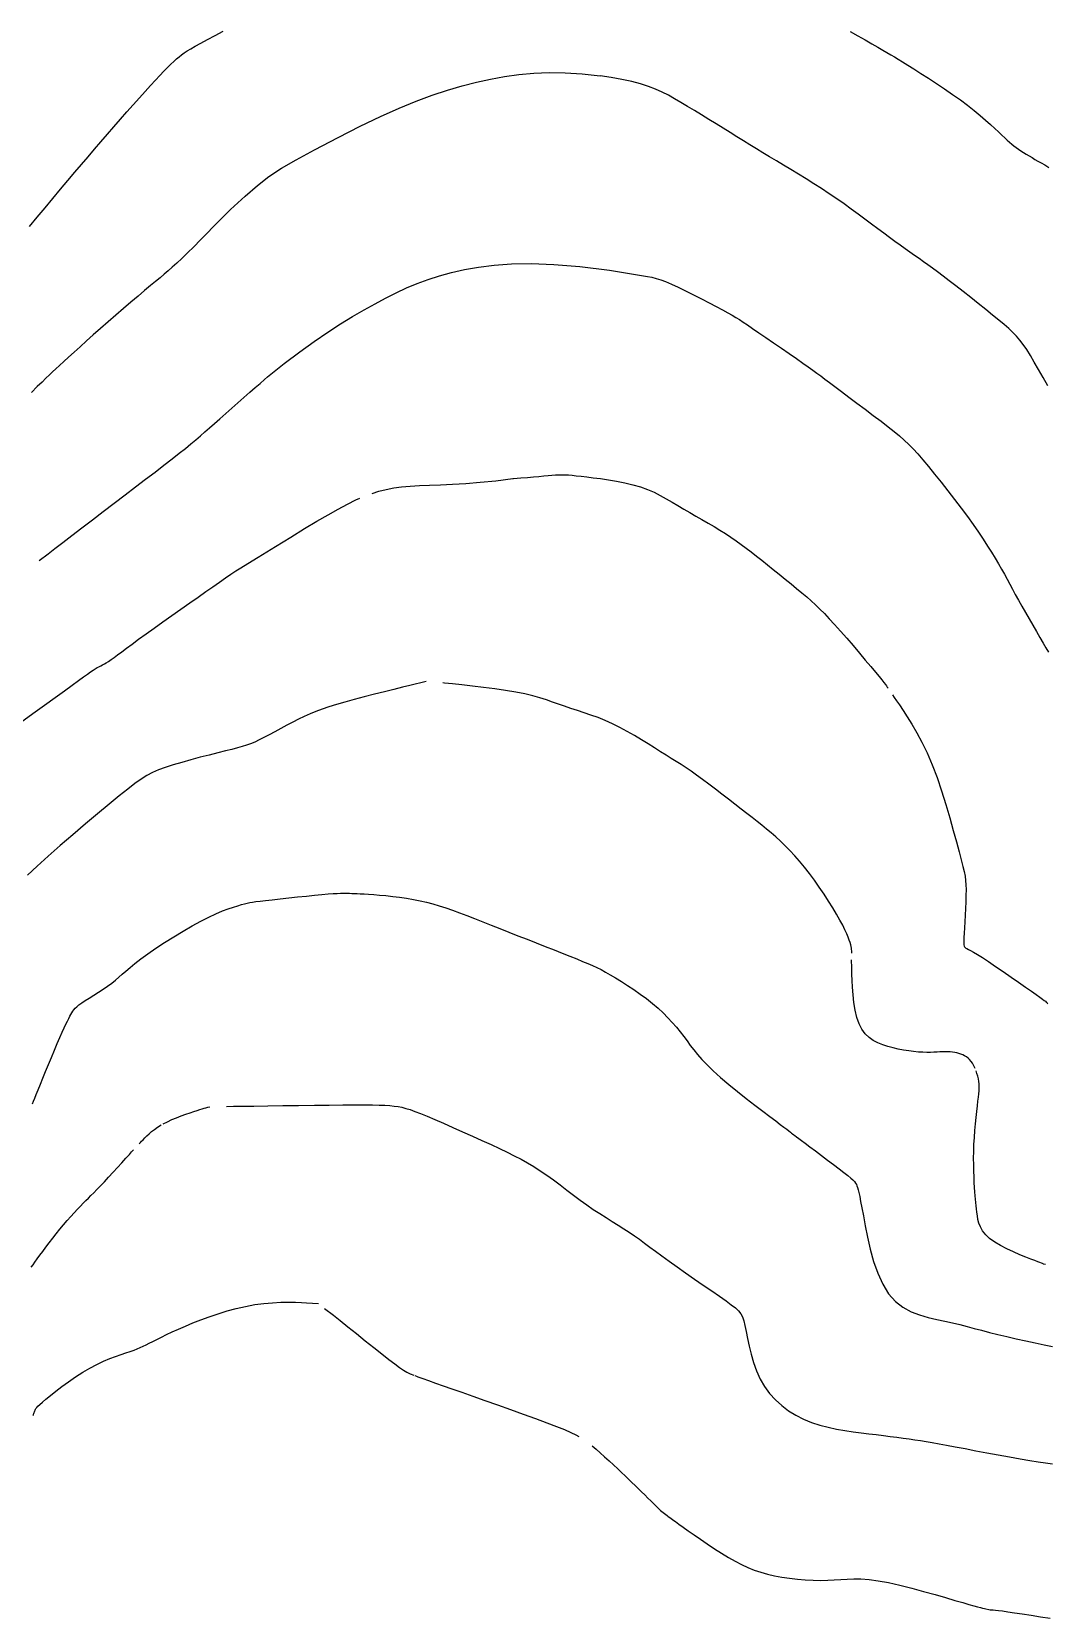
# Model space of a CAD drawing. Header units: millimetres. Extents: x 2235526 to 2245569, y 371981 to 382303.
# Drawn here: x 2243417.1 to 2243688.8, y 381019.8 to 381444.5 of the extents above; entities that cross this region are included whole.
import ezdxf

# ---------------------------------------------------------------- set-up
doc = ezdxf.new("R2010")
doc.units = ezdxf.units.MM
doc.linetypes.add('CONTI', pattern=[0])
for name, color, linetype, transparency in [('177', 10, 'CONTI', 0.7), ('179', 10, 'CONTI', 0.7), ('181', 10, 'CONTI', 0.7), ('183', 10, 'CONTI', 0.7), ('185', 10, 'CONTI', 0.7), ('187', 10, 'CONTI', 0.7), ('189', 10, 'CONTI', 0.7), ('191', 10, 'CONTI', 0.7)]:
    doc.layers.add(name, color=color, linetype=linetype, transparency=transparency)

msp = doc.modelspace()

# ---------------------------------------------------------------- linework, layer by layer
at = {"layer": '177', "elevation": 177}
for points in [[(2243416.51, 381392.31), (2243418.57, 381394.81), (2243420.68, 381397.35), (2243422.77, 381399.86), (2243424.82, 381402.3), (2243426.76, 381404.62), (2243428.63, 381406.83), (2243430.43, 381408.95), (2243432.17, 381411.01), (2243433.9, 381413.03), (2243435.61, 381415.02), (2243437.33, 381417.01), (2243439.07, 381419.02), (2243440.82, 381421.02), (2243442.56, 381422.99), (2243444.25, 381424.9), (2243445.89, 381426.72), (2243447.44, 381428.44), (2243448.88, 381430.02), (2243450.19, 381431.45), (2243451.39, 381432.73), (2243452.47, 381433.86), (2243453.45, 381434.86), (2243454.33, 381435.74), (2243455.13, 381436.51), (2243455.85, 381437.18), (2243456.51, 381437.76), (2243457.16, 381438.29), (2243457.86, 381438.8), (2243458.66, 381439.33), (2243459.63, 381439.91), (2243460.82, 381440.59), (2243462.29, 381441.4), (2243464.08, 381442.36), (2243466.13, 381443.44), (2243468.35, 381444.6)], [(2243636.08, 381444.52), (2243638.09, 381443.37), (2243640.04, 381442.26), (2243641.84, 381441.23), (2243643.43, 381440.32), (2243644.76, 381439.55), (2243645.89, 381438.9), (2243646.9, 381438.3), (2243647.88, 381437.71), (2243648.91, 381437.09), (2243650.06, 381436.37), (2243651.43, 381435.52), (2243653.08, 381434.49), (2243654.95, 381433.31), (2243656.99, 381432.01), (2243659.13, 381430.61), (2243661.31, 381429.16), (2243663.46, 381427.68), (2243665.52, 381426.21), (2243667.44, 381424.77), (2243669.2, 381423.38), (2243670.81, 381422.06), (2243672.27, 381420.81), (2243673.58, 381419.65), (2243674.74, 381418.58), (2243675.76, 381417.63), (2243676.64, 381416.8), (2243677.41, 381416.08), (2243678.08, 381415.44), (2243678.7, 381414.88), (2243679.27, 381414.37), (2243679.84, 381413.9), (2243680.43, 381413.44), (2243681.05, 381412.99), (2243681.72, 381412.54), (2243682.42, 381412.09), (2243683.15, 381411.65), (2243683.91, 381411.2), (2243684.69, 381410.75), (2243685.48, 381410.3), (2243686.29, 381409.85), (2243687.15, 381409.36), (2243688.1, 381408.8), (2243689.19, 381408.13)]]:
    msp.add_lwpolyline(points, dxfattribs=at)
at = {"layer": '179'}
for points in [[(2243499.07, 381416.15), (2243504.97, 381419.15), (2243510.37, 381421.74), (2243515.35, 381423.96), (2243519.96, 381425.86), (2243524.26, 381427.47), (2243528.34, 381428.83), (2243532.25, 381429.98), (2243536.05, 381430.95), (2243539.82, 381431.78), (2243543.6, 381432.47), (2243547.44, 381432.99), (2243551.39, 381433.34), (2243555.49, 381433.5), (2243559.79, 381433.45), (2243564.35, 381433.18), (2243569.2, 381432.68)], [(2243465.5, 381392.17), (2243470.31, 381396.83), (2243474.16, 381400.45), (2243477.45, 381403.31), (2243480.55, 381405.7), (2243483.87, 381407.9), (2243487.8, 381410.19), (2243492.74, 381412.85), (2243499.07, 381416.15)]]:
    msp.add_lwpolyline(points, dxfattribs=at)
at = {"layer": '179', "elevation": 179}
for points in [[(2243688.96, 381349.65), (2243687.66, 381351.91), (2243686.45, 381354.04), (2243685.31, 381356.02), (2243684.25, 381357.82), (2243683.27, 381359.4), (2243682.36, 381360.76), (2243681.46, 381361.94), (2243680.55, 381362.99), (2243679.58, 381363.99), (2243678.5, 381364.99), (2243677.26, 381366.05), (2243675.82, 381367.25), (2243674.15, 381368.6), (2243672.3, 381370.1), (2243670.33, 381371.68), (2243668.31, 381373.29), (2243666.29, 381374.89), (2243664.35, 381376.41), (2243662.53, 381377.81), (2243660.9, 381379.06), (2243659.44, 381380.16), (2243658.1, 381381.15), (2243656.85, 381382.05), (2243655.65, 381382.91), (2243654.48, 381383.74), (2243653.29, 381384.58), (2243652.05, 381385.46), (2243650.76, 381386.37), (2243649.42, 381387.34), (2243648.01, 381388.35), (2243646.54, 381389.42), (2243645.01, 381390.54), (2243643.41, 381391.72), (2243641.73, 381392.97), (2243639.99, 381394.27), (2243638.19, 381395.61), (2243636.33, 381396.98), (2243634.42, 381398.36), (2243632.46, 381399.74), (2243630.45, 381401.11), (2243628.41, 381402.46), (2243626.35, 381403.78), (2243624.28, 381405.07), (2243622.22, 381406.33), (2243620.19, 381407.56), (2243618.22, 381408.75), (2243616.3, 381409.89), (2243614.47, 381411), (2243612.69, 381412.08), (2243610.95, 381413.14), (2243609.23, 381414.19), (2243607.5, 381415.26), (2243605.75, 381416.34), (2243603.94, 381417.46), (2243602.08, 381418.62), (2243600.16, 381419.8), (2243598.23, 381421), (2243596.29, 381422.19), (2243594.39, 381423.36), (2243592.53, 381424.48), (2243590.75, 381425.54), (2243589.06, 381426.53), (2243587.41, 381427.44), (2243585.74, 381428.29), (2243583.99, 381429.07), (2243582.09, 381429.8), (2243579.99, 381430.47), (2243577.63, 381431.1), (2243574.96, 381431.68), (2243572.08, 381432.22), (2243569.2, 381432.68)], [(2243465.5, 381392.17), (2243464.08, 381390.63), (2243462.26, 381388.73), (2243460.47, 381386.91), (2243458.77, 381385.24), (2243457.22, 381383.75), (2243455.87, 381382.49), (2243454.69, 381381.41), (2243453.59, 381380.45), (2243452.53, 381379.54), (2243451.43, 381378.62), (2243450.23, 381377.63), (2243448.87, 381376.5), (2243447.29, 381375.18), (2243445.53, 381373.69), (2243443.63, 381372.08), (2243441.63, 381370.37), (2243439.58, 381368.61), (2243437.53, 381366.82), (2243435.51, 381365.06), (2243433.57, 381363.34), (2243431.73, 381361.7), (2243430.01, 381360.14), (2243428.41, 381358.68), (2243426.94, 381357.35), (2243425.64, 381356.15), (2243424.5, 381355.1), (2243423.54, 381354.2), (2243422.67, 381353.39), (2243421.82, 381352.59), (2243420.91, 381351.72), (2243419.86, 381350.7), (2243418.58, 381349.46), (2243416.99, 381347.92)]]:
    msp.add_lwpolyline(points, dxfattribs=at)
at = {"layer": '181'}
msp.add_lwpolyline([(2243480.13, 381352.09), (2243484.62, 381355.62), (2243488.79, 381358.77), (2243492.67, 381361.56), (2243496.3, 381364.04), (2243499.71, 381366.25), (2243502.93, 381368.24), (2243505.99, 381370.02), (2243508.93, 381371.66), (2243511.77, 381373.17), (2243514.57, 381374.58), (2243517.37, 381375.88), (2243520.21, 381377.07), (2243523.13, 381378.15), (2243526.19, 381379.13), (2243529.43, 381380.01), (2243532.89, 381380.79), (2243536.63, 381381.47), (2243540.77, 381382), (2243545.42, 381382.32), (2243550.71, 381382.4), (2243556.76, 381382.17), (2243563.71, 381381.59), (2243571.66, 381380.6), (2243580.75, 381379.16)], dxfattribs=at)
at = {"layer": '181', "elevation": 181}
for points in [[(2243580.75, 381379.16), (2243581.85, 381378.97), (2243583.03, 381378.73), (2243584.17, 381378.44), (2243585.36, 381378.06), (2243586.68, 381377.56), (2243588.21, 381376.91), (2243590, 381376.08), (2243591.99, 381375.12), (2243594.1, 381374.07), (2243596.24, 381372.98), (2243598.31, 381371.91), (2243600.24, 381370.89), (2243601.92, 381369.99), (2243603.31, 381369.24), (2243604.46, 381368.59), (2243605.47, 381367.99), (2243606.43, 381367.39), (2243607.44, 381366.73), (2243608.58, 381365.96), (2243609.95, 381365.02), (2243611.62, 381363.87), (2243613.52, 381362.57), (2243615.57, 381361.16), (2243617.66, 381359.72), (2243619.72, 381358.29), (2243621.65, 381356.95), (2243623.37, 381355.75), (2243624.8, 381354.74), (2243626.02, 381353.87), (2243627.11, 381353.08), (2243628.16, 381352.31), (2243629.26, 381351.49), (2243630.49, 381350.56), (2243631.96, 381349.47), (2243633.72, 381348.15), (2243635.71, 381346.67), (2243637.85, 381345.07), (2243640.05, 381343.42), (2243642.23, 381341.77), (2243644.3, 381340.19), (2243646.19, 381338.73), (2243647.81, 381337.43), (2243649.23, 381336.25), (2243650.51, 381335.13), (2243651.7, 381333.99), (2243652.88, 381332.78), (2243654.11, 381331.43), (2243655.47, 381329.87), (2243656.98, 381328.06), (2243658.64, 381326.04), (2243660.39, 381323.86), (2243662.19, 381321.58), (2243663.99, 381319.25), (2243665.74, 381316.93), (2243667.41, 381314.68), (2243668.94, 381312.53), (2243670.35, 381310.51), (2243671.64, 381308.6), (2243672.81, 381306.8), (2243673.89, 381305.11), (2243674.86, 381303.51), (2243675.75, 381302.02), (2243676.56, 381300.61), (2243677.31, 381299.26), (2243678.03, 381297.94), (2243678.74, 381296.62), (2243679.46, 381295.27), (2243680.23, 381293.86), (2243681.05, 381292.35), (2243681.95, 381290.74), (2243682.91, 381289.04), (2243683.91, 381287.31), (2243684.9, 381285.58), (2243685.88, 381283.89), (2243686.8, 381282.3), (2243687.65, 381280.84), (2243688.4, 381279.55), (2243689.06, 381278.42)], [(2243419.12, 381302.93), (2243421.45, 381304.73), (2243423.24, 381306.11), (2243425.4, 381307.76), (2243427.84, 381309.64), (2243430.51, 381311.68), (2243433.33, 381313.84), (2243436.24, 381316.06), (2243439.16, 381318.3), (2243442.05, 381320.49), (2243444.85, 381322.62), (2243447.54, 381324.67), (2243450.09, 381326.61), (2243452.46, 381328.43), (2243454.63, 381330.1), (2243456.55, 381331.61), (2243458.23, 381332.94), (2243459.69, 381334.13), (2243461.01, 381335.23), (2243462.23, 381336.27), (2243463.43, 381337.32), (2243464.66, 381338.41), (2243465.97, 381339.58), (2243467.43, 381340.88), (2243468.99, 381342.27), (2243470.61, 381343.71), (2243472.26, 381345.16), (2243473.88, 381346.59), (2243475.44, 381347.94), (2243476.88, 381349.19), (2243478.19, 381350.31), (2243479.37, 381351.35), (2243480.13, 381352.09)]]:
    msp.add_lwpolyline(points, dxfattribs=at)
at = {"layer": '183'}
for points in [[(2243508.15, 381320.89), (2243509.93, 381321.46), (2243511.9, 381321.96), (2243513.93, 381322.35), (2243516.05, 381322.64), (2243518.33, 381322.85), (2243520.8, 381322.99), (2243523.5, 381323.1), (2243526.46, 381323.21), (2243529.69, 381323.35), (2243533.21, 381323.55), (2243537.06, 381323.85), (2243541.26, 381324.29), (2243545.82, 381324.88)], [(2243472.62, 381300.72), (2243477.7, 381303.86), (2243482.27, 381306.68), (2243486.38, 381309.21), (2243490.08, 381311.46), (2243493.4, 381313.44), (2243496.4, 381315.18), (2243499.1, 381316.7), (2243501.57, 381318), (2243503.84, 381319.12), (2243504.89, 381319.58)]]:
    msp.add_lwpolyline(points, dxfattribs=at)
at = {"layer": '183', "elevation": 183}
for points in [[(2243545.82, 381324.88), (2243546, 381324.89), (2243547.96, 381325.01), (2243549.76, 381325.16), (2243551.37, 381325.31), (2243552.8, 381325.45), (2243554.07, 381325.58), (2243555.21, 381325.69), (2243556.24, 381325.78), (2243557.18, 381325.84), (2243558.06, 381325.88), (2243558.91, 381325.89), (2243559.76, 381325.87), (2243560.66, 381325.82), (2243561.65, 381325.74), (2243562.77, 381325.63), (2243564.06, 381325.48), (2243565.58, 381325.3), (2243567.33, 381325.09), (2243569.28, 381324.83), (2243571.37, 381324.52), (2243573.54, 381324.16), (2243575.73, 381323.72), (2243577.88, 381323.22), (2243579.92, 381322.62), (2243581.82, 381321.94), (2243583.59, 381321.18), (2243585.26, 381320.35), (2243586.85, 381319.47), (2243588.41, 381318.56), (2243589.95, 381317.62), (2243591.51, 381316.68), (2243593.11, 381315.73), (2243594.75, 381314.79), (2243596.39, 381313.86), (2243598.03, 381312.92), (2243599.64, 381311.99), (2243601.21, 381311.05), (2243602.72, 381310.12), (2243604.16, 381309.18), (2243605.54, 381308.23), (2243606.88, 381307.25), (2243608.22, 381306.25), (2243609.57, 381305.21), (2243610.95, 381304.12), (2243612.4, 381302.98), (2243613.91, 381301.77), (2243615.48, 381300.52), (2243617.08, 381299.24), (2243618.67, 381297.96), (2243620.22, 381296.69), (2243621.72, 381295.46), (2243623.12, 381294.3), (2243624.41, 381293.2), (2243625.62, 381292.13), (2243626.79, 381291.06), (2243627.96, 381289.93), (2243629.17, 381288.71), (2243630.47, 381287.35), (2243631.89, 381285.8), (2243633.45, 381284.03), (2243635.12, 381282.12), (2243636.83, 381280.13), (2243638.51, 381278.15), (2243640.1, 381276.26), (2243641.55, 381274.53), (2243642.79, 381273.04), (2243643.76, 381271.85), (2243644.51, 381270.94), (2243645.06, 381270.25), (2243645.46, 381269.74), (2243645.75, 381269.35), (2243645.97, 381269.05), (2243646.17, 381268.77), (2243646.17, 381268.75)], [(2243414.12, 381259.52), (2243417.4, 381261.97), (2243420.5, 381264.24), (2243423.34, 381266.29), (2243425.82, 381268.08), (2243427.89, 381269.57), (2243429.57, 381270.78), (2243430.91, 381271.76), (2243431.98, 381272.53), (2243432.83, 381273.13), (2243433.52, 381273.59), (2243434.09, 381273.96), (2243434.61, 381274.25), (2243435.09, 381274.5), (2243435.55, 381274.74), (2243436.02, 381274.97), (2243436.52, 381275.23), (2243437.05, 381275.54), (2243437.65, 381275.92), (2243438.34, 381276.39), (2243439.14, 381276.96), (2243440.07, 381277.66), (2243441.16, 381278.48), (2243442.44, 381279.44), (2243443.94, 381280.55), (2243445.68, 381281.83), (2243447.67, 381283.26), (2243449.86, 381284.83), (2243452.2, 381286.49), (2243454.6, 381288.19), (2243457.02, 381289.89), (2243459.38, 381291.55), (2243461.61, 381293.13), (2243463.68, 381294.59), (2243465.57, 381295.92), (2243467.31, 381297.14), (2243468.91, 381298.25), (2243470.37, 381299.25), (2243471.73, 381300.15), (2243472.62, 381300.72)], [(2243647.37, 381266.98), (2243647.86, 381266.26), (2243648.47, 381265.36), (2243649.22, 381264.25), (2243650.2, 381262.81), (2243651.32, 381261.09), (2243652.56, 381259.1), (2243653.89, 381256.82), (2243655.25, 381254.26), (2243656.63, 381251.41), (2243657.99, 381248.27), (2243659.28, 381244.87), (2243660.51, 381241.28), (2243661.65, 381237.65), (2243662.7, 381234.07), (2243663.64, 381230.69), (2243664.47, 381227.6), (2243665.18, 381224.94), (2243665.75, 381222.78), (2243666.2, 381221.05), (2243666.53, 381219.64), (2243666.77, 381218.42), (2243666.93, 381217.29), (2243667.01, 381216.13), (2243667.04, 381214.82), (2243667.02, 381213.29), (2243666.97, 381211.59), (2243666.89, 381209.78), (2243666.8, 381207.96), (2243666.7, 381206.2), (2243666.61, 381204.57), (2243666.53, 381203.16), (2243666.48, 381202.03), (2243666.45, 381201.16), (2243666.46, 381200.51), (2243666.49, 381200.04), (2243666.56, 381199.71), (2243666.66, 381199.48), (2243666.81, 381199.32), (2243667, 381199.19), (2243667.27, 381199.04), (2243667.67, 381198.84), (2243668.24, 381198.53), (2243669.03, 381198.09), (2243670.07, 381197.47), (2243671.41, 381196.63), (2243673.06, 381195.55), (2243674.96, 381194.27), (2243677, 381192.88), (2243679.09, 381191.44), (2243681.11, 381190.04), (2243682.97, 381188.74), (2243684.58, 381187.61), (2243685.84, 381186.72), (2243686.8, 381186.05), (2243687.5, 381185.55), (2243687.98, 381185.19), (2243688.29, 381184.94), (2243688.49, 381184.75), (2243688.63, 381184.61), (2243688.74, 381184.45), (2243688.85, 381184.23)]]:
    msp.add_lwpolyline(points, dxfattribs=at)
at = {"layer": '185', "elevation": 185}
for points in [[(2243522.59, 381270.54), (2243518.26, 381269.49), (2243516.32, 381269.01), (2243514.01, 381268.44), (2243511.45, 381267.8), (2243508.75, 381267.11), (2243506.01, 381266.4), (2243503.33, 381265.69), (2243500.84, 381265), (2243498.6, 381264.35), (2243496.61, 381263.72), (2243494.8, 381263.11), (2243493.13, 381262.5), (2243491.55, 381261.86), (2243490.02, 381261.18), (2243488.49, 381260.45), (2243486.91, 381259.65), (2243485.31, 381258.81), (2243483.72, 381257.95), (2243482.15, 381257.1), (2243480.65, 381256.28), (2243479.23, 381255.54), (2243477.93, 381254.88), (2243476.76, 381254.33), (2243475.66, 381253.88), (2243474.57, 381253.48), (2243473.41, 381253.12), (2243472.13, 381252.76), (2243470.66, 381252.38), (2243468.92, 381251.95), (2243466.87, 381251.44), (2243464.59, 381250.86), (2243462.16, 381250.24), (2243459.67, 381249.58), (2243457.22, 381248.9), (2243454.91, 381248.21), (2243452.82, 381247.54), (2243451.01, 381246.87), (2243449.41, 381246.17), (2243447.9, 381245.37), (2243446.36, 381244.4), (2243444.69, 381243.21), (2243442.78, 381241.73), (2243440.5, 381239.9), (2243437.79, 381237.68), (2243434.73, 381235.15), (2243431.44, 381232.4), (2243428.05, 381229.52), (2243424.68, 381226.61), (2243421.46, 381223.77), (2243418.51, 381221.1), (2243415.92, 381218.67)], [(2243636.45, 381197.79), (2243636.46, 381198.1), (2243636.45, 381198.42), (2243636.42, 381198.77), (2243636.38, 381199.15), (2243636.3, 381199.58), (2243636.2, 381200.05), (2243636.04, 381200.64), (2243635.82, 381201.32), (2243635.52, 381202.11), (2243635.14, 381203.02), (2243634.65, 381204.07), (2243634.04, 381205.28), (2243633.3, 381206.67), (2243632.4, 381208.23), (2243631.39, 381209.95), (2243630.26, 381211.76), (2243629.05, 381213.64), (2243627.78, 381215.53), (2243626.48, 381217.4), (2243625.15, 381219.19), (2243623.83, 381220.87), (2243622.52, 381222.44), (2243621.22, 381223.91), (2243619.93, 381225.29), (2243618.65, 381226.57), (2243617.39, 381227.78), (2243616.15, 381228.92), (2243614.92, 381230), (2243613.69, 381231.03), (2243612.44, 381232.05), (2243611.15, 381233.07), (2243609.8, 381234.12), (2243608.38, 381235.23), (2243606.85, 381236.41), (2243605.22, 381237.68), (2243603.51, 381239.02), (2243601.75, 381240.39), (2243599.98, 381241.76), (2243598.24, 381243.09), (2243596.55, 381244.35), (2243594.97, 381245.51), (2243593.5, 381246.54), (2243592.13, 381247.47), (2243590.82, 381248.32), (2243589.52, 381249.15), (2243588.2, 381249.97), (2243586.82, 381250.82), (2243585.34, 381251.74), (2243583.73, 381252.75), (2243582.01, 381253.84), (2243580.19, 381254.96), (2243578.31, 381256.08), (2243576.38, 381257.19), (2243574.42, 381258.25), (2243572.46, 381259.22), (2243570.51, 381260.09), (2243568.6, 381260.86), (2243566.71, 381261.56), (2243564.87, 381262.19), (2243563.08, 381262.78), (2243561.34, 381263.35), (2243559.66, 381263.9), (2243558.04, 381264.46), (2243556.43, 381265.03), (2243554.78, 381265.59), (2243553.03, 381266.15), (2243551.11, 381266.69), (2243548.98, 381267.2), (2243546.57, 381267.7), (2243543.87, 381268.15), (2243540.95, 381268.58), (2243537.95, 381268.97), (2243534.98, 381269.31), (2243532.16, 381269.62), (2243529.62, 381269.88), (2243527.49, 381270.09), (2243527.03, 381270.14)], [(2243669.49, 381166.93), (2243669.15, 381167.67), (2243668.78, 381168.34), (2243668.4, 381168.87), (2243668.01, 381169.33), (2243667.59, 381169.73), (2243667.14, 381170.07), (2243666.67, 381170.36), (2243666.18, 381170.6), (2243665.67, 381170.81), (2243665.14, 381170.99), (2243664.58, 381171.14), (2243664.01, 381171.26), (2243663.41, 381171.35), (2243662.8, 381171.41), (2243662.16, 381171.44), (2243661.49, 381171.45), (2243660.8, 381171.42), (2243660.07, 381171.38), (2243659.3, 381171.34), (2243658.46, 381171.29), (2243657.56, 381171.26), (2243656.57, 381171.26), (2243655.49, 381171.29), (2243654.3, 381171.36), (2243653.03, 381171.48), (2243651.7, 381171.65), (2243650.32, 381171.87), (2243648.92, 381172.14), (2243647.51, 381172.46), (2243646.12, 381172.83), (2243644.77, 381173.27), (2243643.47, 381173.8), (2243642.24, 381174.44), (2243641.11, 381175.25), (2243640.09, 381176.23), (2243639.19, 381177.44), (2243638.44, 381178.9), (2243637.84, 381180.63), (2243637.39, 381182.56), (2243637.06, 381184.6), (2243636.83, 381186.67), (2243636.67, 381188.68), (2243636.58, 381190.54), (2243636.52, 381192.17), (2243636.48, 381193.5), (2243636.45, 381194.56), (2243636.43, 381195.39), (2243636.42, 381196.03)], [(2243688.32, 381114.5), (2243687.8, 381114.61), (2243687.67, 381114.65), (2243687.48, 381114.72), (2243687.21, 381114.83), (2243686.81, 381114.99), (2243686.22, 381115.22), (2243685.42, 381115.53), (2243684.35, 381115.95), (2243683, 381116.48), (2243681.43, 381117.12), (2243679.73, 381117.86), (2243677.98, 381118.67), (2243676.28, 381119.55), (2243674.71, 381120.49), (2243673.36, 381121.47), (2243672.3, 381122.47), (2243671.49, 381123.5), (2243670.91, 381124.53), (2243670.51, 381125.56), (2243670.24, 381126.57), (2243670.07, 381127.54), (2243669.95, 381128.47), (2243669.84, 381129.35), (2243669.74, 381130.2), (2243669.65, 381131.06), (2243669.56, 381131.95), (2243669.48, 381132.9), (2243669.4, 381133.95), (2243669.32, 381135.13), (2243669.25, 381136.46), (2243669.18, 381137.92), (2243669.12, 381139.5), (2243669.09, 381141.18), (2243669.08, 381142.93), (2243669.11, 381144.75), (2243669.17, 381146.6), (2243669.27, 381148.47), (2243669.4, 381150.32), (2243669.56, 381152.13), (2243669.74, 381153.85), (2243669.91, 381155.47), (2243670.08, 381156.93), (2243670.24, 381158.22), (2243670.37, 381159.3), (2243670.47, 381160.21), (2243670.55, 381160.99), (2243670.58, 381161.66), (2243670.59, 381162.28), (2243670.55, 381162.89), (2243670.47, 381163.51), (2243670.34, 381164.18), (2243670.17, 381164.88), (2243669.96, 381165.61), (2243669.72, 381166.33)]]:
    msp.add_lwpolyline(points, dxfattribs=at)
at = {"layer": '187', "elevation": 187}
msp.add_lwpolyline([(2243417.28, 381157.52), (2243417.56, 381158.17), (2243417.9, 381158.99), (2243418.31, 381160), (2243418.81, 381161.24), (2243419.42, 381162.73), (2243420.07, 381164.34), (2243420.8, 381166.13), (2243421.57, 381168.02), (2243422.37, 381169.94), (2243423.15, 381171.83), (2243423.91, 381173.62), (2243424.61, 381175.24), (2243425.23, 381176.64), (2243425.77, 381177.82), (2243426.24, 381178.81), (2243426.65, 381179.64), (2243427.01, 381180.34), (2243427.32, 381180.92), (2243427.59, 381181.42), (2243427.83, 381181.87), (2243428.07, 381182.27), (2243428.35, 381182.67), (2243428.69, 381183.06), (2243429.14, 381183.48), (2243429.72, 381183.95), (2243430.47, 381184.49), (2243431.4, 381185.11), (2243432.49, 381185.81), (2243433.69, 381186.56), (2243434.94, 381187.35), (2243436.19, 381188.16), (2243437.39, 381188.98), (2243438.51, 381189.78), (2243439.5, 381190.57), (2243440.42, 381191.36), (2243441.33, 381192.17), (2243442.3, 381193.04), (2243443.41, 381194), (2243444.71, 381195.07), (2243446.28, 381196.28), (2243448.17, 381197.65), (2243450.32, 381199.13), (2243452.65, 381200.67), (2243455.1, 381202.23), (2243457.57, 381203.74), (2243460, 381205.15), (2243462.32, 381206.42), (2243464.45, 381207.49), (2243466.39, 381208.38), (2243468.14, 381209.11), (2243469.69, 381209.7), (2243471.05, 381210.17), (2243472.23, 381210.53), (2243473.21, 381210.81), (2243474.02, 381211.03), (2243474.72, 381211.21), (2243475.4, 381211.35), (2243476.15, 381211.48), (2243477.05, 381211.61), (2243478.18, 381211.75), (2243479.62, 381211.92), (2243481.44, 381212.12), (2243483.55, 381212.36), (2243485.84, 381212.61), (2243488.22, 381212.87), (2243490.56, 381213.11), (2243492.77, 381213.33), (2243494.73, 381213.52), (2243496.37, 381213.66), (2243497.7, 381213.75), (2243498.78, 381213.82), (2243499.66, 381213.85), (2243500.39, 381213.86), (2243501.01, 381213.86), (2243501.58, 381213.85), (2243502.14, 381213.84), (2243502.73, 381213.83), (2243503.38, 381213.81), (2243504.12, 381213.78), (2243504.98, 381213.74), (2243506, 381213.68), (2243507.19, 381213.61), (2243508.59, 381213.5), (2243510.16, 381213.38), (2243511.87, 381213.22), (2243513.67, 381213.03), (2243515.51, 381212.8), (2243517.37, 381212.54), (2243519.2, 381212.23), (2243520.97, 381211.87), (2243522.69, 381211.47), (2243524.39, 381211.01), (2243526.1, 381210.5), (2243527.84, 381209.93), (2243529.64, 381209.31), (2243531.52, 381208.63), (2243533.5, 381207.88), (2243535.58, 381207.08), (2243537.75, 381206.23), (2243540, 381205.34), (2243542.32, 381204.42), (2243544.7, 381203.47), (2243547.13, 381202.5), (2243549.6, 381201.53), (2243552.07, 381200.55), (2243554.49, 381199.59), (2243556.83, 381198.67), (2243559.04, 381197.8), (2243561.07, 381196.99), (2243562.89, 381196.27), (2243564.47, 381195.63), (2243565.84, 381195.06), (2243567.08, 381194.52), (2243568.25, 381193.98), (2243569.39, 381193.41), (2243570.58, 381192.78), (2243571.87, 381192.05), (2243573.31, 381191.21), (2243574.87, 381190.25), (2243576.52, 381189.21), (2243578.21, 381188.08), (2243579.91, 381186.89), (2243581.57, 381185.66), (2243583.16, 381184.39), (2243584.64, 381183.11), (2243586.02, 381181.83), (2243587.29, 381180.54), (2243588.47, 381179.26), (2243589.57, 381178), (2243590.58, 381176.75), (2243591.52, 381175.53), (2243592.4, 381174.34), (2243593.27, 381173.15), (2243594.18, 381171.94), (2243595.2, 381170.68), (2243596.37, 381169.34), (2243597.76, 381167.89), (2243599.42, 381166.3), (2243601.38, 381164.56), (2243603.58, 381162.71), (2243605.9, 381160.83), (2243608.26, 381158.96), (2243610.56, 381157.18), (2243612.7, 381155.54), (2243614.58, 381154.11), (2243616.12, 381152.92), (2243617.36, 381151.98), (2243618.32, 381151.24), (2243619.06, 381150.67), (2243619.62, 381150.23), (2243620.05, 381149.91), (2243620.38, 381149.65), (2243620.66, 381149.44), (2243620.95, 381149.23), (2243621.28, 381148.99), (2243621.7, 381148.68), (2243622.27, 381148.26), (2243623.03, 381147.7), (2243624.03, 381146.95), (2243625.29, 381146.01), (2243626.76, 381144.9), (2243628.36, 381143.69), (2243630, 381142.45), (2243631.6, 381141.23), (2243633.08, 381140.09), (2243634.37, 381139.09), (2243635.4, 381138.28), (2243636.18, 381137.63), (2243636.77, 381137.11), (2243637.19, 381136.68), (2243637.49, 381136.3), (2243637.7, 381135.94), (2243637.87, 381135.55), (2243638.03, 381135.1), (2243638.19, 381134.52), (2243638.37, 381133.75), (2243638.59, 381132.73), (2243638.85, 381131.38), (2243639.18, 381129.66), (2243639.58, 381127.49), (2243640.07, 381124.84), (2243640.67, 381121.83), (2243641.42, 381118.61), (2243642.33, 381115.33), (2243643.43, 381112.15), (2243644.75, 381109.2), (2243646.32, 381106.66), (2243648.14, 381104.62), (2243650.16, 381103.05), (2243652.34, 381101.86), (2243654.61, 381100.98), (2243656.92, 381100.32), (2243659.19, 381099.8), (2243661.38, 381099.35), (2243663.44, 381098.89), (2243665.4, 381098.41), (2243667.32, 381097.91), (2243669.24, 381097.4), (2243671.22, 381096.87), (2243673.29, 381096.32), (2243675.52, 381095.76), (2243677.93, 381095.19), (2243680.46, 381094.61), (2243683.03, 381094.05), (2243685.55, 381093.51), (2243687.95, 381093.01), (2243690.13, 381092.56)], dxfattribs=at)
at = {"layer": '189', "elevation": 189}
for points in [[(2243452.23, 381152.13), (2243453.38, 381152.71), (2243454.59, 381153.26), (2243455.85, 381153.78), (2243457.1, 381154.26), (2243458.32, 381154.69), (2243459.45, 381155.08), (2243460.47, 381155.42), (2243461.36, 381155.72), (2243462.11, 381155.96), (2243462.72, 381156.16), (2243463.23, 381156.32), (2243463.63, 381156.44), (2243463.95, 381156.54), (2243464.21, 381156.61), (2243464.78, 381156.7)], [(2243469.22, 381156.81), (2243471.03, 381156.83), (2243473.39, 381156.87), (2243476.55, 381156.91), (2243480.24, 381156.96), (2243484.29, 381157.01), (2243488.5, 381157.07), (2243492.7, 381157.12), (2243496.71, 381157.16), (2243500.34, 381157.19), (2243503.44, 381157.21), (2243506.06, 381157.21), (2243508.24, 381157.19), (2243510.07, 381157.16), (2243511.6, 381157.1), (2243512.91, 381157.01), (2243514.06, 381156.9), (2243515.11, 381156.75), (2243516.14, 381156.56), (2243517.19, 381156.29), (2243518.33, 381155.94), (2243519.62, 381155.48), (2243521.12, 381154.9), (2243522.89, 381154.17), (2243524.96, 381153.29), (2243527.28, 381152.28), (2243529.78, 381151.18), (2243532.37, 381150.03), (2243534.99, 381148.85), (2243537.54, 381147.69), (2243539.97, 381146.58), (2243542.2, 381145.54), (2243544.26, 381144.56), (2243546.18, 381143.61), (2243548, 381142.67), (2243549.74, 381141.7), (2243551.45, 381140.68), (2243553.15, 381139.58), (2243554.89, 381138.38), (2243556.65, 381137.11), (2243558.43, 381135.77), (2243560.22, 381134.42), (2243562.01, 381133.06), (2243563.79, 381131.73), (2243565.57, 381130.45), (2243567.32, 381129.25), (2243569.04, 381128.11), (2243570.73, 381127.04), (2243572.37, 381126.02), (2243573.96, 381125.03), (2243575.48, 381124.07), (2243576.93, 381123.13), (2243578.31, 381122.19), (2243579.66, 381121.23), (2243581.02, 381120.23), (2243582.45, 381119.17), (2243583.99, 381118.03), (2243585.69, 381116.78), (2243587.59, 381115.4), (2243589.73, 381113.88), (2243592.03, 381112.26), (2243594.4, 381110.6), (2243596.76, 381108.97), (2243599.01, 381107.4), (2243601.07, 381105.98), (2243602.83, 381104.74), (2243604.25, 381103.72), (2243605.34, 381102.87), (2243606.17, 381102.1), (2243606.78, 381101.33), (2243607.24, 381100.47), (2243607.6, 381099.44), (2243607.91, 381098.16), (2243608.23, 381096.57), (2243608.58, 381094.71), (2243609.01, 381092.65), (2243609.53, 381090.47), (2243610.17, 381088.23), (2243610.96, 381086), (2243611.94, 381083.84), (2243613.12, 381081.83), (2243614.5, 381079.97), (2243616.04, 381078.26), (2243617.74, 381076.71), (2243619.58, 381075.33), (2243621.54, 381074.12), (2243623.59, 381073.08), (2243625.73, 381072.22), (2243627.92, 381071.51), (2243630.15, 381070.93), (2243632.39, 381070.45), (2243634.62, 381070.07), (2243636.81, 381069.74), (2243638.96, 381069.46), (2243641.03, 381069.2), (2243643.02, 381068.95), (2243644.93, 381068.71), (2243646.76, 381068.48), (2243648.52, 381068.25), (2243650.19, 381068.03), (2243651.79, 381067.81), (2243653.32, 381067.59), (2243654.83, 381067.36), (2243656.38, 381067.1), (2243658.02, 381066.82), (2243659.83, 381066.5), (2243661.86, 381066.12), (2243664.16, 381065.69), (2243666.78, 381065.2), (2243669.64, 381064.66), (2243672.63, 381064.1), (2243675.68, 381063.53), (2243678.66, 381062.98), (2243681.5, 381062.48), (2243684.08, 381062.03), (2243686.34, 381061.67), (2243688.34, 381061.37), (2243690.15, 381061.12)], [(2243445.82, 381146.76), (2243446.16, 381147.12), (2243446.5, 381147.48), (2243446.87, 381147.87), (2243447.34, 381148.35), (2243447.87, 381148.89), (2243448.48, 381149.45), (2243449.16, 381150.05), (2243449.92, 381150.65), (2243450.78, 381151.26), (2243451.74, 381151.85)], [(2243416.96, 381113.78), (2243417.44, 381114.42), (2243417.97, 381115.15), (2243418.58, 381115.99), (2243419.28, 381116.95), (2243420.06, 381118.01), (2243420.89, 381119.13), (2243421.78, 381120.31), (2243422.71, 381121.51), (2243423.67, 381122.73), (2243424.64, 381123.93), (2243425.62, 381125.1), (2243426.58, 381126.23), (2243427.53, 381127.32), (2243428.44, 381128.34), (2243429.31, 381129.28), (2243430.11, 381130.13), (2243430.86, 381130.9), (2243431.56, 381131.6), (2243432.25, 381132.28), (2243432.95, 381132.97), (2243433.7, 381133.71), (2243434.53, 381134.55), (2243435.47, 381135.51), (2243436.52, 381136.63), (2243437.67, 381137.86), (2243438.86, 381139.16), (2243440.06, 381140.47), (2243441.21, 381141.74), (2243442.28, 381142.91), (2243443.22, 381143.95), (2243443.83, 381144.62), (2243444.36, 381145.2)]]:
    msp.add_lwpolyline(points, dxfattribs=at)
at = {"layer": '191', "elevation": 191}
for points in [[(2243417.47, 381074.07), (2243417.53, 381074.23), (2243417.59, 381074.42), (2243417.67, 381074.62), (2243417.75, 381074.85), (2243417.84, 381075.08), (2243417.93, 381075.31), (2243418.01, 381075.53), (2243418.1, 381075.73), (2243418.22, 381075.96), (2243418.43, 381076.23), (2243418.76, 381076.58), (2243419.25, 381077.04), (2243419.94, 381077.65), (2243420.88, 381078.44), (2243422.09, 381079.42), (2243423.54, 381080.57), (2243425.18, 381081.81), (2243426.96, 381083.11), (2243428.83, 381084.41), (2243430.74, 381085.65), (2243432.65, 381086.77), (2243434.49, 381087.75), (2243436.27, 381088.58), (2243437.95, 381089.29), (2243439.52, 381089.89), (2243440.98, 381090.4), (2243442.29, 381090.84), (2243443.46, 381091.22), (2243444.46, 381091.58), (2243445.34, 381091.91), (2243446.14, 381092.25), (2243446.9, 381092.59), (2243447.68, 381092.97), (2243448.52, 381093.39), (2243449.46, 381093.87), (2243450.54, 381094.42), (2243451.77, 381095.04), (2243453.15, 381095.72), (2243454.69, 381096.45), (2243456.37, 381097.21), (2243458.21, 381098.01), (2243460.19, 381098.84), (2243462.33, 381099.67), (2243464.59, 381100.5), (2243466.94, 381101.3), (2243469.37, 381102.05), (2243471.83, 381102.72), (2243474.31, 381103.29), (2243476.77, 381103.75), (2243479.19, 381104.07), (2243481.53, 381104.27), (2243483.75, 381104.37), (2243485.8, 381104.4), (2243487.66, 381104.37), (2243489.28, 381104.32), (2243490.62, 381104.26), (2243493.8, 381104.02)], [(2243495.45, 381102.75), (2243497.86, 381100.9), (2243499.62, 381099.48), (2243501.69, 381097.81), (2243503.96, 381095.99), (2243506.3, 381094.1), (2243508.61, 381092.26), (2243510.77, 381090.55), (2243512.67, 381089.07), (2243514.22, 381087.87), (2243515.48, 381086.96), (2243516.54, 381086.25), (2243517.47, 381085.71), (2243518.38, 381085.26), (2243519.35, 381084.85)], [(2243519.62, 381084.74), (2243519.99, 381084.6), (2243520.39, 381084.45), (2243521.7, 381083.97), (2243523.26, 381083.41), (2243525.08, 381082.77), (2243527.15, 381082.04), (2243529.5, 381081.21), (2243532.14, 381080.29), (2243535.07, 381079.26), (2243538.29, 381078.12), (2243541.7, 381076.91), (2243545.18, 381075.67), (2243548.61, 381074.43), (2243551.89, 381073.24), (2243554.88, 381072.13), (2243557.48, 381071.14), (2243559.62, 381070.29), (2243561.33, 381069.56), (2243562.69, 381068.91), (2243563.48, 381068.48)], [(2243566.99, 381065.96), (2243568.06, 381065.06), (2243569.19, 381064.07), (2243570.36, 381063.03), (2243571.54, 381061.95), (2243572.72, 381060.87), (2243573.86, 381059.82), (2243574.88, 381058.86), (2243575.84, 381057.94), (2243576.77, 381057.04), (2243577.67, 381056.17), (2243578.54, 381055.32), (2243579.4, 381054.48), (2243580.25, 381053.64), (2243581.1, 381052.8), (2243581.94, 381051.98), (2243582.74, 381051.19), (2243583.5, 381050.45), (2243584.19, 381049.77), (2243584.8, 381049.18), (2243585.32, 381048.69), (2243587.06, 381047.27), (2243587.3, 381047.11), (2243587.62, 381046.88), (2243588.04, 381046.58), (2243588.6, 381046.19), (2243589.31, 381045.68), (2243590.22, 381045.03), (2243591.34, 381044.22), (2243592.71, 381043.24), (2243594.27, 381042.13), (2243595.99, 381040.93), (2243597.82, 381039.68), (2243599.71, 381038.42), (2243601.6, 381037.21), (2243603.46, 381036.08), (2243605.25, 381035.07), (2243606.98, 381034.17), (2243608.68, 381033.39), (2243610.38, 381032.7), (2243612.11, 381032.11), (2243613.9, 381031.6), (2243615.78, 381031.16), (2243617.76, 381030.79), (2243619.83, 381030.49), (2243621.93, 381030.25), (2243624.04, 381030.08), (2243626.12, 381029.98), (2243628.13, 381029.94), (2243630.03, 381029.97), (2243631.8, 381030.07), (2243633.51, 381030.19), (2243635.22, 381030.3), (2243637.01, 381030.36), (2243638.94, 381030.34), (2243641.09, 381030.18), (2243643.54, 381029.85), (2243646.32, 381029.33), (2243649.35, 381028.64), (2243652.51, 381027.85), (2243655.68, 381027), (2243658.75, 381026.14), (2243661.59, 381025.32), (2243664.09, 381024.59), (2243666.16, 381024), (2243667.82, 381023.52), (2243669.13, 381023.16), (2243670.14, 381022.88), (2243670.91, 381022.67), (2243671.49, 381022.52), (2243671.94, 381022.41), (2243673.5, 381022.1), (2243673.69, 381022.09), (2243673.95, 381022.08), (2243674.33, 381022.05), (2243674.89, 381022), (2243675.69, 381021.9), (2243676.77, 381021.76), (2243678.19, 381021.56), (2243679.98, 381021.29), (2243682.08, 381020.96), (2243684.43, 381020.6), (2243686.95, 381020.21), (2243689.56, 381019.8)]]:
    msp.add_lwpolyline(points, dxfattribs=at)

doc.saveas('drawing.dxf')
